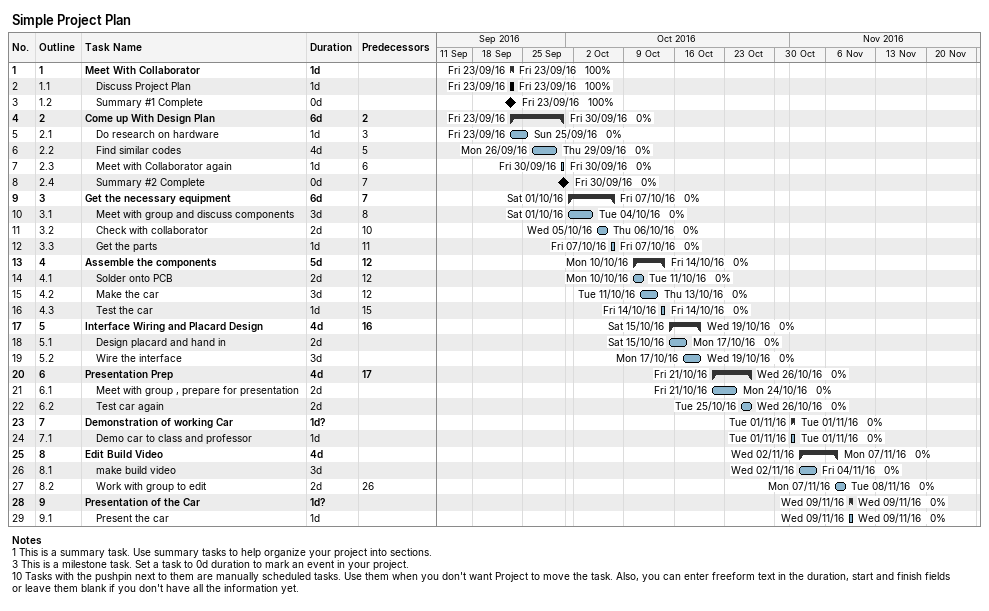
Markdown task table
Simple Project Plan

| ID | WBS | Task | Duration | Start | Finish | Predecessors | % complete |
|---|---|---|---|---|---|---|---|
| 1 | 1 | **Meet With Collaborator** | 1d | 2016-09-23 | 2016-09-23 |  | 100 |
| 2 | 1.1 | Discuss Project Plan | 1d | 2016-09-23 | 2016-09-23 |  | 100 |
| 3 | 1.2 | Summary #1 Complete | 0d | 2016-09-23 | 2016-09-23 |  | 100 |
| 4 | 2 | **Come up With Design Plan** | 6d | 2016-09-23 | 2016-09-30 | 2 | 0 |
| 5 | 2.1 | Do research on hardware | 1d | 2016-09-23 | 2016-09-25 | 3 | 0 |
| 6 | 2.2 | Find similar codes | 4d | 2016-09-26 | 2016-09-29 | 5 | 0 |
| 7 | 2.3 | Meet with Collaborator again | 1d | 2016-09-30 | 2016-09-30 | 6 | 0 |
| 8 | 2.4 | Summary #2 Complete | 0d | 2016-09-30 | 2016-09-30 | 7 | 0 |
| 9 | 3 | **Get the necessary equipment** | 6d | 2016-10-01 | 2016-10-07 | 7 | 0 |
| 10 | 3.1 | Meet with group and discuss components | 3d | 2016-10-01 | 2016-10-04 | 8 | 0 |
| 11 | 3.2 | Check with collaborator | 2d | 2016-10-05 | 2016-10-06 | 10 | 0 |
| 12 | 3.3 | Get the parts | 1d | 2016-10-07 | 2016-10-07 | 11 | 0 |
| 13 | 4 | **Assemble the components** | 5d | 2016-10-10 | 2016-10-14 | 12 | 0 |
| 14 | 4.1 | Solder onto PCB | 2d | 2016-10-10 | 2016-10-11 | 12 | 0 |
| 15 | 4.2 | Make the car | 3d | 2016-10-11 | 2016-10-13 | 12 | 0 |
| 16 | 4.3 | Test the car | 1d | 2016-10-14 | 2016-10-14 | 15 | 0 |
| 17 | 5 | **Interface Wiring and Placard Design** | 4d | 2016-10-15 | 2016-10-19 | 16 | 0 |
| 18 | 5.1 | Design placard and hand in | 2d | 2016-10-15 | 2016-10-17 |  | 0 |
| 19 | 5.2 | Wire the interface | 3d | 2016-10-17 | 2016-10-19 |  | 0 |
| 20 | 6 | **Presentation Prep** | 4d | 2016-10-21 | 2016-10-26 | 17 | 0 |
| 21 | 6.1 | Meet with group , prepare for presentation | 2d | 2016-10-21 | 2016-10-24 |  | 0 |
| 22 | 6.2 | Test car again | 2d | 2016-10-25 | 2016-10-26 |  | 0 |
| 23 | 7 | **Demonstration of working Car** | 1d? | 2016-11-01 | 2016-11-01 |  | 0 |
| 24 | 7.1 | Demo car to class and professor | 1d | 2016-11-01 | 2016-11-01 |  | 0 |
| 25 | 8 | **Edit Build Video** | 4d | 2016-11-02 | 2016-11-07 |  | 0 |
| 26 | 8.1 | make build video | 3d | 2016-11-02 | 2016-11-04 |  | 0 |
| 27 | 8.2 | Work with group to edit | 2d | 2016-11-07 | 2016-11-08 | 26 | 0 |
| 28 | 9 | **Presentation of the Car** | 1d? | 2016-11-09 | 2016-11-09 |  | 0 |
| 29 | 9.1 | Present the car | 1d | 2016-11-09 | 2016-11-09 |  | 0 |

Notes
- 1: This is a summary task. Use summary tasks to help organize your project into sections.
- 3: This is a milestone task. Set a task to 0d duration to mark an event in your project.
- 10: Tasks with the pushpin next to them are manually scheduled tasks. Use them when you don't want Project to move the task. Also, you can enter freeform text in the duration, start and finish fields or leave them blank if you don't have all the information yet.
